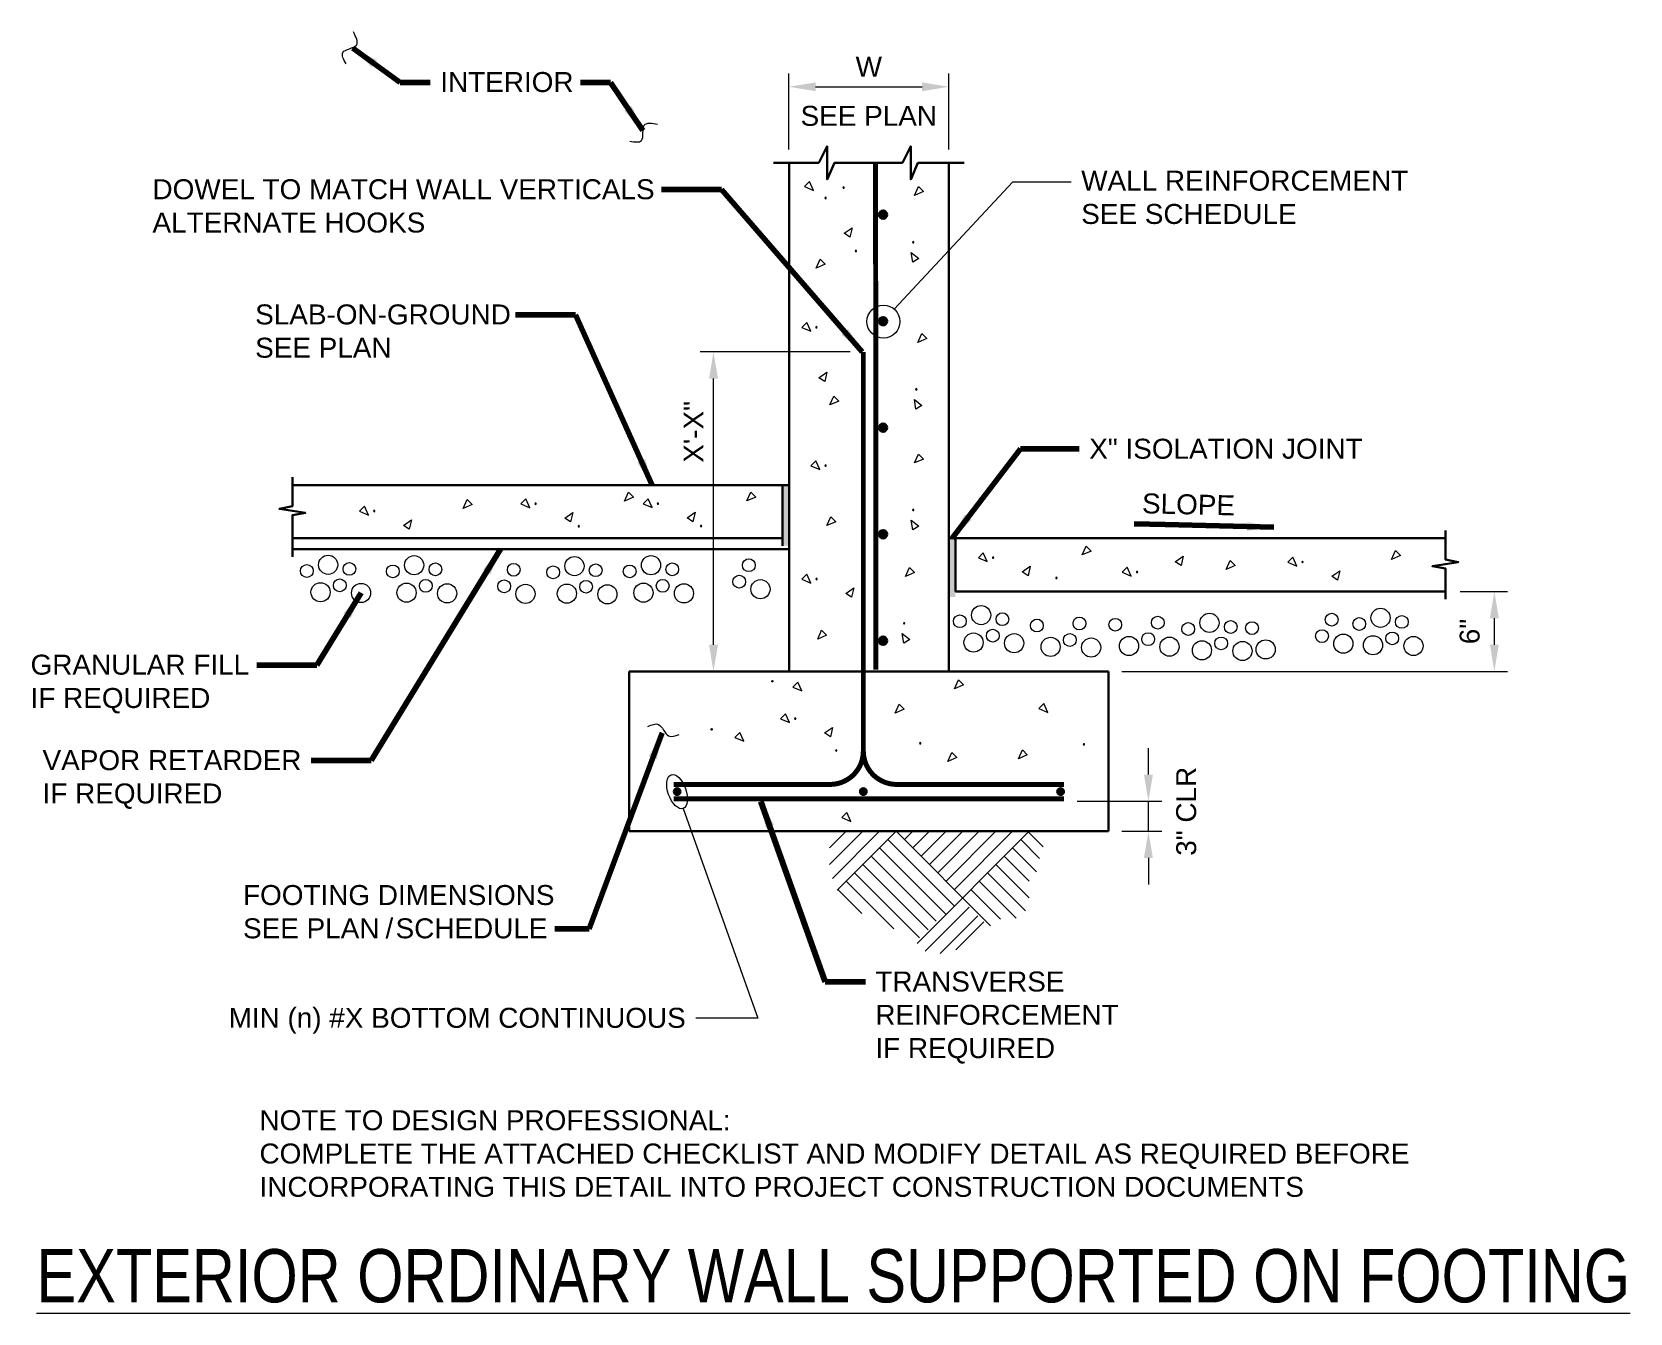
# Model space of a CAD drawing. Header units: inches. Extents: x 723 to 844, y 1966 to 2063.
import ezdxf

# ---------------------------------------------------------------- set-up
doc = ezdxf.new("R2010")
doc.units = ezdxf.units.IN
doc.header["$LTSCALE"] = 5
doc.header["$MEASUREMENT"] = 0
doc.linetypes.add('HIDDEN', pattern=[0.375, 0.25, -0.125])
for name, color, linetype, lineweight in [('S-ANNO-DIMS', 1, 'Continuous', 20), ('S-ANNO-TEXT', 7, 'Continuous', 20), ('S-DELT-PATT', 7, 'Continuous', 15), ('S-DETL', 3, 'Continuous', 30)]:
    doc.layers.add(name, color=color, linetype=linetype, lineweight=lineweight)
doc.styles.add('Romans', font='arial.ttf')
doc.dimstyles.get("Standard").update_dxf_attribs({"dimtxt": 0.18, "dimasz": 0.18, "dimexe": 0.18, "dimexo": 0.0625, "dimgap": 0.09, "dimtad": 0, "dimtih": 1, "dimtoh": 1, "dimdec": 4, "dimzin": 0, "dimdsep": 46, "dimtxsty": 'Standard', "dimcen": 0.09, "dimadec": 0, "dimazin": 0, "dimtfac": 1, "dimtdec": 4, "dimtofl": 0, "dimtmove": 0, "dimatfit": 3, "dimfxl": 1, "dimtolj": 1, "dimtzin": 0, "dimarcsym": 0})

# ---------------------------------------------------------------- blocks, each defined once
blk = doc.blocks.new('*D0')
at = {"layer": 'Defpoints', "color": 0, "transparency": 16777216}
for p in [(800.99, 2004.87), (807.33, 2004.87), (804.33, 2002.62)]:
    blk.add_point(p, dxfattribs=at)
at = {"layer": 'S-ANNO-DIMS', "transparency": 16777216}
for p, q in [((807.33, 2006.87), (807.33, 2008.87)), ((801.99, 2004.87), (808.33, 2004.87)), ((807.33, 2002.62), (807.33, 2004.87)), ((805.33, 2002.62), (808.33, 2002.62)), ((807.33, 2000.62), (807.33, 1998.62))]:
    blk.add_line(p, q, dxfattribs=at)
for points in [[(807, 2006.87), (807.67, 2006.87), (807.33, 2004.87)], [(807, 2000.62), (807.67, 2000.62), (807.33, 2002.62)]]:
    blk.add_solid(points, dxfattribs=at)
at = {"layer": 'S-ANNO-DIMS', "transparency": 16777216, "insert": (810.18, 2004.12), "char_height": 1.5, "attachment_point": 5, "rotation": 90, "style": 'Romans'}
blk.add_mtext('\\A1;3" CLR', dxfattribs=at)
blk = doc.blocks.new('*D1')
at = {"layer": 'Defpoints', "color": 0, "transparency": 16777216}
for p in [(774.66, 2038.61), (785.92, 2038.61), (780.33, 2014.62)]:
    blk.add_point(p, dxfattribs=at)
at = {"layer": 'S-ANNO-DIMS', "transparency": 16777216}
for p, q in [((784.92, 2038.61), (773.66, 2038.61)), ((774.66, 2016.62), (774.66, 2036.61)), ((779.33, 2014.62), (773.66, 2014.62))]:
    blk.add_line(p, q, dxfattribs=at)
for points in [[(774.33, 2036.61), (775, 2036.61), (774.66, 2038.61)], [(774.33, 2016.62), (775, 2016.62), (774.66, 2014.62)]]:
    blk.add_solid(points, dxfattribs=at)
at = {"layer": 'S-ANNO-DIMS', "transparency": 16777216, "insert": (773.16, 2032.61), "char_height": 1.5, "attachment_point": 5, "rotation": 90, "style": 'Romans'}
blk.add_mtext('\\A1;X\'-X"', dxfattribs=at)
blk = doc.blocks.new('*D2')
at = {"layer": 'Defpoints', "color": 0, "transparency": 16777216}
for p in [(829.74, 2020.62), (833.32, 2020.62), (804.33, 2014.62)]:
    blk.add_point(p, dxfattribs=at)
at = {"layer": 'S-ANNO-DIMS', "transparency": 16777216}
for p, q in [((830.74, 2020.62), (834.32, 2020.62)), ((833.32, 2016.62), (833.32, 2018.62)), ((805.33, 2014.62), (834.32, 2014.62))]:
    blk.add_line(p, q, dxfattribs=at)
for points in [[(832.99, 2018.62), (833.65, 2018.62), (833.32, 2020.62)], [(832.99, 2016.62), (833.65, 2016.62), (833.32, 2014.62)]]:
    blk.add_solid(points, dxfattribs=at)
blk = doc.blocks.new('*D3')
at = {"layer": 'Defpoints', "color": 0, "transparency": 16777216}
for p in [(792.33, 2058.52), (780.33, 2052.81), (792.33, 2052.81)]:
    blk.add_point(p, dxfattribs=at)
at = {"layer": 'S-ANNO-DIMS', "transparency": 16777216}
for p, q in [((780.33, 2053.81), (780.33, 2059.52)), ((792.33, 2053.81), (792.33, 2059.52)), ((782.33, 2058.52), (790.33, 2058.52))]:
    blk.add_line(p, q, dxfattribs=at)
for points in [[(782.33, 2058.85), (782.33, 2058.19), (780.33, 2058.52)], [(790.33, 2058.85), (790.33, 2058.19), (792.33, 2058.52)]]:
    blk.add_solid(points, dxfattribs=at)
at = {"layer": 'S-ANNO-DIMS', "transparency": 16777216, "insert": (786.33, 2060.02), "char_height": 1.5, "attachment_point": 5, "style": 'Romans'}
blk.add_mtext('\\A1;W', dxfattribs=at)

msp = doc.modelspace()

# ---------------------------------------------------------------- hatches: boundary and pattern name
at = {"layer": 'S-DETL', "linetype": 'Continuous'}
h = msp.add_hatch(color=256, dxfattribs=at)
h.dxf.hatch_style = 1
edge = h.paths.add_edge_path()
edge.add_arc((787.3995599, 2048.9215248), 0.3125, 180, 540, ccw=False)
h = msp.add_hatch(color=256, dxfattribs=at)
h.dxf.hatch_style = 1
edge = h.paths.add_edge_path()
edge.add_arc((787.3995599, 2040.9215248), 0.3125, 180, 540, ccw=False)
h = msp.add_hatch(color=256, dxfattribs=at)
h.dxf.hatch_style = 1
edge = h.paths.add_edge_path()
edge.add_arc((787.3995599, 2032.9215248), 0.3125, 180, 540, ccw=False)
h = msp.add_hatch(color=256, dxfattribs=at)
h.dxf.hatch_style = 1
h.paths.add_polyline_path([(780.3347113, 2028.6189407), (779.8347113, 2028.6189407), (779.8347113, 2024.0608417), (780.3347113, 2024.0608417)])
h = msp.add_hatch(color=256, dxfattribs=at)
h.dxf.hatch_style = 1
edge = h.paths.add_edge_path()
edge.add_arc((787.3995599, 2024.9215248), 0.3125, 180, 540, ccw=False)
h = msp.add_hatch(color=256, dxfattribs=at)
h.dxf.hatch_style = 1
h.paths.add_polyline_path([(792.8347113, 2024.6189407), (792.3347113, 2024.6189407), (792.3347113, 2020.2111413), (792.8347113, 2020.2111413)])
h = msp.add_hatch(color=256, dxfattribs=at)
h.dxf.hatch_style = 1
edge = h.paths.add_edge_path()
edge.add_arc((787.3995599, 2016.9215248), 0.3125, 180, 540, ccw=False)
h = msp.add_hatch(color=256, dxfattribs=at)
h.dxf.hatch_style = 1
h.paths.add_polyline_path([(771.6769337, 2005.5959215, -1), (772.1769337, 2005.5959215, -1)])
h = msp.add_hatch(color=256, dxfattribs=at)
h.dxf.hatch_style = 1
h.paths.add_polyline_path([(786.1679868, 2005.5959215, 1), (785.6679868, 2005.5959215, 1)])
h = msp.add_hatch(color=256, dxfattribs=at)
h.dxf.hatch_style = 1
h.paths.add_polyline_path([(800.988814, 2005.5959215, 1), (800.488814, 2005.5959215, 1)])

# ---------------------------------------------------------------- linework, layer by layer
at = {"layer": 'S-ANNO-DIMS'}
for p, q in [((833.3208893, 2016.6189407), (833.3208893, 2018.6189407)), ((772.9102778, 2014.6189407), (772.9102778, 2014.6189407))]:
    msp.add_line(p, q, dxfattribs=at)
msp.add_solid([(832.9875559, 2018.6189407), (833.6542226, 2018.6189407), (833.3208893, 2020.6189407)], dxfattribs=at)
at = {"layer": 'S-ANNO-TEXT'}
for points in [[(788.238781, 2041.8239493), (797.1407889, 2051.3963843), (801.5363073, 2051.3963843)], [(772.3782743, 2004.3283445), (777.983927, 1988.5850297)], [(777.983927, 1988.5850297), (773.327368, 1988.5850297)]]:
    msp.add_lwpolyline(points, dxfattribs=at)
msp.add_circle((787.4292295, 2040.8858192), 1.2391375, dxfattribs=at)
msp.add_ellipse((771.9269337, 2005.5959215), major_axis=(-0.4513406, 1.267577), ratio=0.5, dxfattribs=at)
for points in [[(747.0571345, 2060.2540326), (746.82121, 2061.0936614), (747.84335, 2061.653251), (747.6083639, 2062.6363243)], [(768.379578, 2054.4452939), (769.2508105, 2054.4851767), (769.4608412, 2055.6313869), (770.4679565, 2055.7172384)], [(769.7238617, 2010.4842155), (770.5308648, 2010.6410046), (771.293018, 2009.789858), (772.0775838, 2009.879456)]]:
    msp.add_spline(points, degree=3, dxfattribs=at)
at = {"layer": 'S-DELT-PATT'}
for p, q in [((783.3803572, 2000.1189407), (785.8803572, 2002.6189407)), ((783.3803572, 2001.3689407), (784.6303572, 2002.6189407)), ((783.5912947, 1999.0798782), (787.1303364, 2002.6189407)), ((783.9562114, 1998.1948157), (788.3803364, 2002.6189407)), ((788.3803364, 2002.6189407), (795.4698989, 1995.5293782)), ((789.0053364, 2001.9939407), (789.6303364, 2002.6189407)), ((789.6303364, 2001.3689407), (790.8803364, 2002.6189407)), ((789.964003, 1994.2026282), (798.3803155, 2002.6189407)), ((790.2553364, 2000.7439407), (792.1303364, 2002.6189407)), ((790.8803364, 2000.1189407), (793.3803364, 2002.6189407)), ((791.5053364, 1999.4939407), (794.6303364, 2002.6189407)), ((792.1303364, 1998.8689407), (795.8803364, 2002.6189407)), ((792.7553364, 1998.2439407), (797.1303364, 2002.6189407)), ((798.3190655, 2002.5576907), (799.4333364, 2001.4434198)), ((787.1303364, 2001.3689407), (792.1392739, 1996.360024)), ((787.7553364, 2001.9939407), (792.731753, 1997.017524)), ((797.1303364, 2001.3689407), (798.9273155, 1999.5719407)), ((797.7553364, 2001.9939407), (799.1621905, 2000.5870657)), ((785.8803572, 2000.1189407), (790.791753, 1995.2075448)), ((786.5053364, 2000.7439407), (791.3842322, 1995.8650448)), ((795.8803364, 2000.1189407), (798.3803155, 1997.6189407)), ((796.5053364, 2000.7439407), (798.3803155, 1998.8689407)), ((784.6303572, 1998.8689407), (788.2088364, 1995.2904615)), ((785.2553572, 1999.4939407), (790.1342322, 1994.6150448)), ((794.6303364, 1998.8689407), (797.4026072, 1996.096649)), ((795.2553364, 1999.4939407), (798.0926489, 1996.6566282)), ((784.0053572, 1998.2439407), (785.7957947, 1996.453524)), ((794.0053364, 1998.2439407), (796.2249405, 1996.0243365)), ((790.558128, 1993.6085032), (793.8741489, 1996.924524)), ((791.6959822, 1993.4459615), (794.5243572, 1996.2743365)), ((792.8663364, 1993.706024), (794.9794822, 1995.8191907))]:
    msp.add_line(p, q, dxfattribs=at)
at = {"layer": 'S-DELT-PATT', "flags": 128}
for points in [[(781.5031205, 2051.0267285), (782.1773835, 2050.7390782), (781.8780133, 2051.4016212)], [(790.4479497, 2050.6558973), (789.7736867, 2050.368247), (790.073057, 2051.03079)], [(784.4703511, 2047.52315), (785.0740352, 2047.9390092), (784.9122445, 2047.2302006)], [(789.6287592, 2045.355961), (789.5173272, 2046.0804996), (790.0849192, 2045.6261593)], [(783.056637, 2045.200551), (782.382374, 2044.9129007), (782.6817443, 2045.5754438)], [(781.2897969, 2040.4496779), (781.9640599, 2040.1620275), (781.6646896, 2040.8245706)], [(790.6830603, 2039.6144652), (790.0087973, 2039.3268149), (790.3081676, 2039.9893579)], [(782.5771059, 2036.6784557), (783.18079, 2037.0943148), (783.0189993, 2036.3855062)], [(784.0756761, 2034.9146558), (783.4014131, 2034.6270055), (783.7007833, 2035.2895485)], [(789.8638697, 2034.3145289), (789.7524377, 2035.0390675), (790.3200298, 2034.5847272)], [(781.9790714, 2030.0678448), (782.6533344, 2029.7801945), (782.3539642, 2030.4427375)], [(790.4479497, 2030.5644828), (789.7736867, 2030.2768325), (790.073057, 2030.9393755)], [(768.6571789, 2027.6968615), (767.9829159, 2027.4092112), (768.2822861, 2028.0717543)], [(777.8488377, 2027.7108262), (777.1745747, 2027.4231759), (777.473945, 2028.085719)], [(748.0691928, 2026.6488657), (748.7434558, 2026.3612153), (748.4440856, 2027.0237584)], [(756.5380711, 2027.1455037), (755.8638082, 2026.8578534), (756.1631784, 2027.5203964)], [(760.1883006, 2027.2002235), (760.8625636, 2026.9125732), (760.5631933, 2027.5751162)], [(763.4849588, 2026.1381023), (764.0886429, 2026.5539615), (763.9268522, 2025.8451529)], [(769.3799594, 2027.2141882), (770.0542224, 2026.9265379), (769.7548521, 2027.5890809)], [(772.6766177, 2026.152067), (773.2803017, 2026.5679262), (773.118511, 2025.8591176)], [(751.3658511, 2025.5867445), (751.9695351, 2026.0026037), (751.8077444, 2025.2937951)], [(783.8405655, 2025.8646735), (783.1663025, 2025.5770231), (783.4656728, 2026.2395662)], [(789.6287592, 2025.2645465), (789.5173272, 2025.9890851), (790.0849192, 2025.5347448)], [(803.0257105, 2023.6593547), (802.3514475, 2023.3717044), (802.6508178, 2024.0342474)], [(794.5568322, 2023.1627167), (795.2310952, 2022.8750663), (794.9317249, 2023.5376094)], [(809.3440026, 2022.856605), (809.9476866, 2023.2724641), (809.7858959, 2022.5636556)], [(813.8428292, 2022.5644828), (813.1685662, 2022.2768325), (813.4679365, 2022.9393755)], [(817.8031819, 2022.8242605), (818.4774449, 2022.5366102), (818.1780746, 2023.1991532)], [(826.2720602, 2023.3208985), (825.5977972, 2023.0332482), (825.8971675, 2023.6957913)], [(781.300472, 2021.5423317), (781.974735, 2021.2546813), (781.6753647, 2021.9172244)], [(789.7693503, 2022.0389697), (789.0950873, 2021.7513194), (789.3944576, 2022.4138624)], [(797.8534904, 2022.1005955), (798.4571745, 2022.5164547), (798.2953838, 2021.8076461)], [(805.3739509, 2022.0678448), (806.0482139, 2021.7801944), (805.7488436, 2022.4427375)], [(821.0998402, 2021.7621393), (821.7035242, 2022.1779985), (821.5417335, 2021.4691899)], [(784.5971303, 2020.4802105), (785.2008143, 2020.8960697), (785.0390236, 2020.1872611)], [(783.1619661, 2017.3391603), (782.4877031, 2017.05151), (782.7870734, 2017.7140531)], [(788.9501597, 2016.7390334), (788.8387278, 2017.463572), (789.4063198, 2017.0092317)], [(780.6229678, 2013.4425906), (781.2972308, 2013.1549403), (780.9978605, 2013.8174834)], [(793.4423864, 2013.608372), (792.7681234, 2013.3207217), (793.0674937, 2013.9832647)], [(788.9935803, 2011.7799147), (788.3193174, 2011.4922644), (788.6186876, 2012.1548074)], [(799.1113855, 2011.8323608), (799.7856485, 2011.5447105), (799.4862782, 2012.2072536)], [(779.7007822, 2011.0678448), (780.3750452, 2010.7801945), (780.075675, 2011.4427375)], [(776.2559507, 2009.6621064), (776.9302137, 2009.3744561), (776.6308434, 2010.0369991)], [(782.9974405, 2010.0057236), (783.6011245, 2010.4215828), (783.4393338, 2009.7127742)], [(792.9459947, 2008.1576138), (792.2717318, 2007.8699634), (792.571102, 2008.5325065)], [(798.2376402, 2008.3568933), (797.5633772, 2008.069243), (797.8627475, 2008.7317861)], [(784.3065107, 2003.6478743), (784.9807737, 2003.3602239), (784.6814034, 2004.022767)]]:
    msp.add_lwpolyline(points, close=True, dxfattribs=at)
for points in [[(784.3830441, 2050.9530973, 1), (784.4867241, 2050.9530973, 1)], [(783.0313858, 2050.1715537, 1), (783.1350658, 2050.1715537, 1)], [(789.6126269, 2046.8430876, 1), (789.7163069, 2046.8430876, 1)], [(785.3079837, 2046.2010555, 1), (785.4116637, 2046.2010555, 1)], [(782.3421112, 2040.4619723, 1), (782.4457912, 2040.4619723, 1)], [(789.8477375, 2035.8016555, 1), (789.9514175, 2035.8016555, 1)], [(783.0313858, 2030.0801392, 1), (783.1350658, 2030.0801392, 1)], [(749.1215072, 2026.6611601, 1), (749.2251872, 2026.6611601, 1)], [(761.2406149, 2027.212518, 1), (761.3442949, 2027.212518, 1)], [(770.4322737, 2027.2264827, 1), (770.5359537, 2027.2264827, 1)], [(789.6126269, 2026.7516731, 1), (789.7163069, 2026.7516731, 1)], [(764.484382, 2025.5248164, 1), (764.588062, 2025.5248164, 1)], [(773.6760409, 2025.5387811, 1), (773.7797209, 2025.5387811, 1)], [(795.6091465, 2023.1750111, 1), (795.7128265, 2023.1750111, 1)], [(818.8554963, 2022.836555, 1), (818.9591763, 2022.836555, 1)], [(782.3527863, 2021.5546261, 1), (782.4564663, 2021.5546261, 1)], [(800.3746101, 2021.647855, 1), (800.4782901, 2021.647855, 1)], [(806.4262652, 2022.0801392, 1), (806.5299452, 2022.0801392, 1)], [(788.9340275, 2018.22616, 1), (789.0377075, 2018.22616, 1)], [(779.1421151, 2013.8847492, -1), (779.0384351, 2013.8847492, -1)], [(780.7530966, 2011.0801392, 1), (780.8567766, 2011.0801392, 1)], [(774.5651227, 2010.2726668, -1), (774.4614427, 2010.2726668, -1)], [(783.835073, 2008.6836291, 1), (783.938753, 2008.6836291, 1)], [(790.1456612, 2009.2257046, 1), (790.2493412, 2009.2257046, 1)], [(802.4360198, 2009.1405944, 1), (802.5396998, 2009.1405944, 1)]]:
    msp.add_lwpolyline(points, format="xyb", close=True, dxfattribs=at)
at = {"layer": 'S-DELT-PATT'}
for centre, radius in [((745.7133055, 2022.6293862), 0.7199988), ((747.3120528, 2022.3198868), 0.4799992), ((752.174119, 2022.595593), 0.7199988), ((764.2162226, 2022.5279967), 0.7199988), ((769.9666936, 2022.595593), 0.7199988), ((777.3158872, 2022.5970969), 0.4799992), ((744.1145582, 2022.165137), 0.4799992), ((750.5753717, 2022.1313438), 0.4799992), ((753.7728662, 2022.2860935), 0.4799992), ((759.6586277, 2022.2522904), 0.4799992), ((762.6174753, 2022.0637475), 0.4799992), ((765.8149699, 2022.2184972), 0.4799992), ((768.3679463, 2022.1313438), 0.4799992), ((771.5654409, 2022.2860935), 0.4799992), ((776.5936385, 2021.359349), 0.4799992), ((745.1458065, 2020.5663897), 0.7199988), ((746.589804, 2021.0821389), 0.4799992), ((748.1888013, 2020.5148898), 0.7199988), ((751.6066199, 2020.5325965), 0.7199988), ((753.0506175, 2021.0483456), 0.4799992), ((754.6496148, 2020.4810966), 0.7199988), ((758.9363789, 2021.0145425), 0.4799992), ((760.5353762, 2020.4472935), 0.7199988), ((763.6487235, 2020.4650002), 0.7199988), ((765.0927211, 2020.9807493), 0.4799992), ((766.6917184, 2020.4135003), 0.7199988), ((769.3991946, 2020.5325965), 0.7199988), ((770.8431921, 2021.0483456), 0.4799992), ((772.4421894, 2020.4810966), 0.7199988), ((778.1926358, 2020.7921), 0.7199988), ((794.7670311, 2018.8518857), 0.7199988), ((824.7708656, 2018.6490967), 0.7199988), ((793.1682838, 2018.3876365), 0.4799992), ((796.3657784, 2018.5423863), 0.4799992), ((798.9548343, 2018.066193), 0.4799992), ((802.1523289, 2018.2209427), 0.4799992), ((804.8405957, 2018.1276913), 0.4799992), ((808.0380903, 2018.282441), 0.4799992), ((810.3226749, 2017.8062478), 0.4799992), ((811.9214222, 2018.270497), 0.7199988), ((813.5201695, 2017.9609975), 0.4799992), ((815.1131476, 2017.8738441), 0.4799992), ((821.0991657, 2018.508593), 0.4799992), ((823.1721183, 2018.1848475), 0.4799992), ((826.3696128, 2018.3395972), 0.4799992), ((794.1995321, 2016.7888892), 0.7199988), ((795.6435296, 2017.3046384), 0.4799992), ((797.2425269, 2016.7373893), 0.7199988), ((799.9860825, 2016.4674457), 0.7199988), ((801.4300801, 2016.9831948), 0.4799992), ((803.0290774, 2016.4159458), 0.7199988), ((805.871844, 2016.528944), 0.7199988), ((807.3158415, 2017.0446931), 0.4799992), ((808.9148388, 2016.4774441), 0.7199988), ((811.3539232, 2016.2075005), 0.7199988), ((812.7979207, 2016.7232496), 0.4799992), ((814.396918, 2016.1560006), 0.7199988), ((816.1443959, 2016.2750968), 0.7199988), ((820.3769169, 2017.2708451), 0.4799992), ((821.9759142, 2016.7035961), 0.7199988), ((824.2033665, 2016.5861002), 0.7199988), ((825.6473641, 2017.1018493), 0.4799992), ((827.2463613, 2016.5346003), 0.7199988)]:
    msp.add_circle(centre, radius, dxfattribs=at)
at = {"layer": 'S-DETL', "linetype": 'Continuous'}
for p, q in [((780.3347113, 2052.8090301), (780.3347113, 2014.6189407)), ((792.3347113, 2052.8090301), (792.3347113, 2014.6189407)), ((743.0307699, 2028.6189407), (780.3347113, 2028.6189407)), ((779.8347113, 2028.6189407), (779.8347113, 2024.0608417)), ((743.0307699, 2024.6189407), (779.8347113, 2024.6189407)), ((750.3347113, 2024.6189407), (779.8347113, 2024.6189407)), ((792.3347113, 2024.6189407), (829.6386528, 2024.6189407)), ((792.3347113, 2024.6189407), (792.3347113, 2020.0608417)), ((792.8347113, 2024.6189407), (792.8347113, 2020.6189407)), ((743.0307699, 2023.803342), (780.3347113, 2023.803342)), ((792.8347113, 2020.6189407), (829.6386528, 2020.6189407)), ((768.3347113, 2014.6189407), (768.3347113, 2002.6189407)), ((768.3347113, 2014.6189407), (780.3347113, 2014.6189407)), ((780.3347113, 2014.6189407), (792.3347113, 2014.6189407)), ((792.3347113, 2014.6189407), (804.3347113, 2014.6189407)), ((804.3347113, 2014.6189407), (804.3347113, 2002.6189407)), ((768.3347113, 2002.6189407), (804.3347113, 2002.6189407))]:
    msp.add_line(p, q, dxfattribs=at)
for points in [[(779.1656646, 2052.8090301), (782.5730177, 2052.8090301), (783.1952026, 2054.0533999), (783.1952026, 2051.5646603), (783.7420645, 2052.8090301), (788.8520351, 2052.8090301), (789.47422, 2054.0533999), (789.47422, 2051.5646603), (790.0210818, 2052.8090301), (793.5037581, 2052.8090301)], [(743.0307699, 2029.2004984), (743.0307699, 2027.030013), (742.0591239, 2026.8299721), (744.0024159, 2026.5215131), (743.0307699, 2026.3595721), (743.0307699, 2023.2217842)], [(829.6386528, 2025.2004984), (829.6386528, 2023.030013), (830.6102988, 2022.8299721), (828.6670068, 2022.5215131), (829.6386528, 2022.3595721), (829.6386528, 2020.0373829)]]:
    msp.add_lwpolyline(points, dxfattribs=at)
at = {"layer": 'S-DETL', "linetype": 'Continuous', "const_width": 0.375}
for points in [[(786.840542, 2052.8090301), (786.8587832, 2014.7548806)], [(800.988814, 2005.0547415), (771.6769337, 2005.0547415)]]:
    msp.add_lwpolyline(points, dxfattribs=at)
msp.add_lwpolyline([(800.988814, 2006.1371015), (788.4179868, 2006.1371015, -0.4142135624), (785.9179868, 2008.6371015), (785.9179868, 2038.6107607)], format="xyb", dxfattribs=at)
at = {"layer": 'S-DETL', "linetype": 'HIDDEN', "const_width": 0.375}
msp.add_lwpolyline([(771.6769337, 2006.1371015), (783.4179868, 2006.1371015, 0.4142135624), (785.9179868, 2008.6371015)], format="xyb", dxfattribs=at)
at = {"layer": 'S-DETL', "linetype": 'Continuous'}
for centre, radius in [((787.3995599, 2048.9215248), 0.3125), ((787.3995599, 2040.9215248), 0.3125), ((787.3995599, 2032.9215248), 0.3125), ((787.3995599, 2024.9215248), 0.3125), ((787.3995599, 2016.9215248), 0.3125), ((771.9269337, 2005.5959215), 0.25), ((785.9179868, 2005.5959215), 0.25), ((800.738814, 2005.5959215), 0.25)]:
    msp.add_circle(centre, radius, dxfattribs=at)

# ---------------------------------------------------------------- texts
at = {"layer": 'S-ANNO-DIMS', "insert": (786.3293195, 2056.3289797), "char_height": 1.499999989, "attachment_point": 5, "style": 'Romans'}
msp.add_mtext('\\A1;SEE PLAN', dxfattribs=at)
at = {"layer": 'S-ANNO-DIMS', "insert": (831.4716965, 2017.6189407), "char_height": 1.499999989, "attachment_point": 5, "rotation": 90, "style": 'Romans'}
msp.add_mtext('\\A1;\\pxa2;6"', dxfattribs=at)
at = {"layer": 'S-ANNO-TEXT', "style": 'Romans'}
for s, insert, char_height, attachment_point in [('INTERIOR', (754.1385271, 2059.6281264), 1.49999999, 1), ('WALL REINFORCEMENT \\PSEE SCHEDULE', (802.2863073, 2052.2228156), 1.499999989, 1), ('DOWEL TO MATCH WALL VERTICALS\\PALTERNATE HOOKS', (732.5205057, 2051.5786363), 1.499999989, 1), ('SLAB-ON-GROUND\\PSEE PLAN', (740.2323065, 2042.1784544), 1.499999989, 1), ('\\A1;X" ISOLATION JOINT ', (802.88766, 2032.0934859), 1.499999989, 1), ('GRANULAR FILL\\P{\\A1;IF REQUIRED}', (723.3602373, 2015.8783339), 1.499999989, 1), ('\\A1;VAPOR RETARDER \\PIF REQUIRED', (724.2622875, 2008.7095072), 1.499999989, 1), ('FOOTING DIMENSIONS\\PSEE PLA{\\T1.3;N/}SCHEDULE', (739.3214012, 1998.5818361), 1.499999989, 1), ('\\A1;TRANSVERSE\\PREINFORCEMENT\\PIF REQUIRED', (786.821654, 1992.0868063), 1.499999989, 1), ('MIN (n) #X BOTTOM CONTINUOUS', (772.577368, 1989.3616326), 1.499999989, 3), ('NOTE TO DESIGN PROFESSIONAL: \\PCOMPLETE THE ATTACHED CHECKLIST AND MODIFY DETAIL AS REQUIRED BEFORE \\PINCORPORATING THIS DETAIL INTO PROJECT CONSTRUCTION DOCUMENTS', (740.557959, 1981.6723372), 1.499999989, 1), ('{\\W0.8;\\LEXTERIOR ORDINARY WALL SUPPORTED ON FOOTING}', (783.6597666, 1971.2460071), 4, 2)]:
    msp.add_mtext(s, dxfattribs=dict(at, insert=insert, char_height=char_height, attachment_point=attachment_point))
at = {"layer": 'S-ANNO-TEXT', "insert": (813.8592494, 2027.8317552), "char_height": 1.49999999, "attachment_point": 3, "rotation": 358.619867023, "style": 'Romans'}
msp.add_mtext('\\A1;SLOPE', dxfattribs=at)

# ---------------------------------------------------------------- dimensions: what is measured, and where the dimension line sits
at = {"layer": 'S-ANNO-DIMS'}
for base, p1, p2, angle, text, override, picture, middle in [((792.3347113, 2058.5212261), (780.3347113, 2052.8090301), (792.3347113, 2052.8090301), 180, 'W', {"dimscale": 16, "dimtxt": 0.09375, "dimasz": 0.125, "dimexe": 0.0625, "dimgap": 0.0625, "dimtih": 0, "dimtoh": 0, "dimdec": 5, "dimlfac": 1, "dimrnd": 0.03125, "dimzin": 7, "dimlunit": 4, "dimtxsty": 'Romans', "dimcen": 0.125, "dimclrd": 256, "dimclre": 256, "dimclrt": 256, "dimadec": 4, "dimtdec": 5, "dimtofl": 1, "dimtvp": 1, "dimfrac": 2, "dimtzin": 3, "dimlwd": 65535, "dimlwe": 65535}, '*D3', (786.3347113, 2058.5212261)), ((774.6634104, 2038.6107607), (780.3347113, 2014.6189407), (785.9179868, 2038.6107607), 270, 'X\'-X"', {"dimscale": 16, "dimtxt": 0.09375, "dimasz": 0.125, "dimexe": 0.0625, "dimgap": 0.0625, "dimtih": 0, "dimtoh": 0, "dimdec": 5, "dimlfac": 1, "dimrnd": 0.03125, "dimzin": 7, "dimlunit": 4, "dimtxsty": 'Romans', "dimcen": 0.125, "dimclrd": 256, "dimclre": 256, "dimclrt": 256, "dimadec": 4, "dimtdec": 5, "dimtofl": 1, "dimtvp": 1, "dimfrac": 2, "dimtzin": 3, "dimlwd": 65535, "dimlwe": 65535}, '*D1', (774.6634104, 2032.6148507)), ((833.3208893, 2020.6189407), (804.3347113, 2014.6189407), (829.7375784, 2020.6189407), 270, ' ', {"dimscale": 16, "dimtxt": 0.09375, "dimasz": 0.125, "dimexe": 0.0625, "dimgap": 0.0625, "dimtih": 0, "dimtoh": 0, "dimdec": 5, "dimlfac": 1, "dimrnd": 0.03125, "dimzin": 7, "dimlunit": 4, "dimtxsty": 'Romans', "dimcen": 0.125, "dimclrd": 256, "dimclre": 256, "dimclrt": 256, "dimadec": 4, "dimtdec": 5, "dimtofl": 1, "dimtvp": 1, "dimfrac": 2, "dimtzin": 3, "dimlwd": 65535, "dimlwe": 65535}, '*D2', (833.3208893, 2017.6189407)), ((807.3347113, 2004.8672415), (804.3347113, 2002.6189407), (800.988814, 2004.8672415), 270, '3" CLR', {"dimscale": 16, "dimtxt": 0.09375, "dimasz": 0.125, "dimexe": 0.0625, "dimgap": 0.0625, "dimtih": 0, "dimtoh": 0, "dimdec": 5, "dimlfac": 1, "dimrnd": 0.03125, "dimzin": 7, "dimlunit": 4, "dimtxsty": 'Romans', "dimcen": 0.125, "dimclrd": 256, "dimclre": 256, "dimclrt": 256, "dimadec": 4, "dimtdec": 5, "dimtofl": 1, "dimtmove": 2, "dimtvp": 1, "dimfrac": 2, "dimtzin": 3, "dimlwd": 65535, "dimlwe": 65535}, '*D0', (810.1811705, 2004.1189407))]:
    dim = msp.add_linear_dim(base=base, p1=p1, p2=p2, angle=angle, text=text, dimstyle='Standard', override=override, dxfattribs=at)
    dim.commit()
    dim.dimension.update_dxf_attribs({"geometry": picture, "text_midpoint": middle, "dimtype": 128})

# ---------------------------------------------------------------- leaders
at = {"layer": 'S-ANNO-TEXT'}
for points in [[(747.5690137, 2061.4253973), (751.1360569, 2058.850908), (753.3885271, 2058.850908)], [(769.3446971, 2055.2369641), (766.9309017, 2058.852035), (764.6784315, 2058.852035)], [(785.8347113, 2038.6107607), (775.2539589, 2050.8030565), (770.7490184, 2050.8030565)], [(770.0613323, 2028.6189407), (764.2868716, 2041.402363), (759.7819312, 2041.402363)], [(792.5847113, 2024.6189407), (797.7345504, 2031.3434859), (802.13766, 2031.3434859)], [(816.7433879, 2025.4617073), (808.6014217, 2025.6532895), (806.2742661, 2025.7116457)], [(758.6722404, 2023.803342), (748.9517435, 2007.9339274), (744.446803, 2007.9339274)], [(748.1888013, 2020.5148898), (744.8737043, 2015.1027541), (740.3687638, 2015.1027541)], [(770.7973728, 2010.0184343), (765.3247646, 1995.3015916), (762.7406219, 1995.3015916)], [(778.2306651, 2004.8672415), (783.0576779, 1991.3107149), (786.071654, 1991.3107149)]]:
    msp.add_leader(points, dimstyle='Standard', override={"dimscale": 16, "dimtxt": 0.09375, "dimasz": 0.125, "dimexe": 0.0625, "dimgap": 0.0625, "dimtad": 0, "dimtih": 0, "dimtoh": 0, "dimdec": 5, "dimlfac": 16, "dimrnd": 0.03125, "dimzin": 7, "dimlunit": 4, "dimtxsty": 'Romans', "dimcen": 0.125, "dimclrd": 256, "dimclre": 256, "dimclrt": 256, "dimadec": 4, "dimtdec": 5, "dimtofl": 1, "dimtvp": 1, "dimfrac": 2, "dimtzin": 3, "dimlwd": 65535, "dimlwe": 65535}, dxfattribs=at)

doc.saveas('drawing.dxf')
